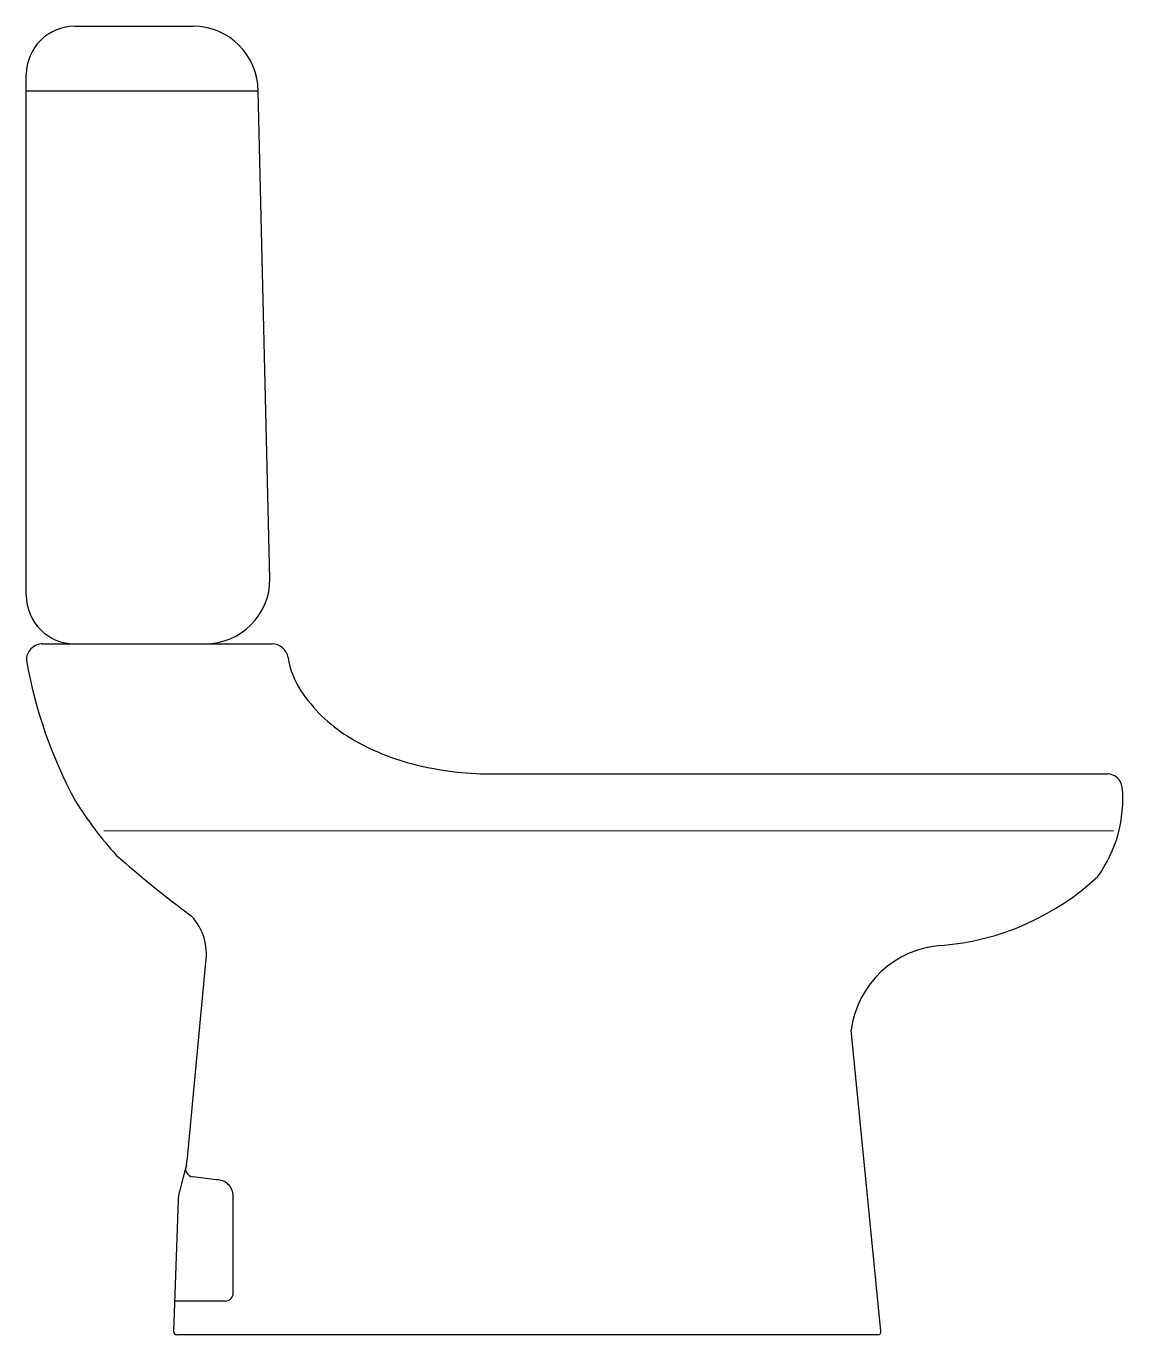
# Model space of a CAD drawing. Header units: millimetres. Extents: x 303.522 to 304.197, y 223.308 to 224.113.
import ezdxf

# ---------------------------------------------------------------- set-up
doc = ezdxf.new("R2010")
doc.units = ezdxf.units.MM

msp = doc.modelspace()

# ---------------------------------------------------------------- linework, layer by layer
for p, q in [((303.55219, 224.11318), (303.62483, 224.11318)), ((303.52219, 223.76322), (303.52219, 224.08318)), ((303.66483, 224.07318), (303.52219, 224.07318)), ((303.67219, 223.77322), (303.66483, 224.07318)), ((303.53232, 223.73322), (303.67343, 223.73322)), ((303.80455, 223.65322), (304.18744, 223.65322)), ((304.19108, 223.61805), (303.57002, 223.61822)), ((303.62267, 223.43016), (303.63269, 223.53728)), ((304.04805, 223.3104), (304.02973, 223.49556)), ((303.62042, 223.41161), (303.61648, 223.3963)), ((303.63922, 223.40357), (303.62464, 223.4054)), ((303.64955, 223.33393), (303.64955, 223.39358)), ((303.61571, 223.39096), (303.61284, 223.31029)), ((303.64455, 223.32893), (303.6135, 223.32893)), ((304.04605, 223.30822), (303.61484, 223.30822))]:
    msp.add_line(p, q)
for centre, radius, start, end in [((303.55219, 224.08318), 0.03, 90, 180), ((303.62483, 224.07318), 0.04, 0, 90), ((303.63219, 223.77322), 0.04, 270, 0), ((303.55219, 223.76322), 0.03, 180, 270), ((303.53232, 223.72322), 0.01, 90, 181.45774), ((303.67343, 223.72322), 0.01, 8.79827, 90), ((303.80696, 223.77377), 0.28914, 190.1199, 208.36921), ((303.73365, 223.73254), 0.05094, 188.79827, 213.57455), ((303.77011, 223.75674), 0.0947, 213.57455, 238.03408), ((303.79415, 223.79528), 0.14012, 238.03408, 255.50702), ((303.80993, 223.85632), 0.20317, 255.50702, 268.48034), ((304.18713, 223.64372), 0.00951, 8.75724, 88.10764), ((304.11515, 223.63783), 0.08171, 324.21842, 5.14961), ((303.75473, 223.76365), 0.2389, 212.18779, 222.14279), ((304.02749, 224.1096), 0.67727, 228.37291, 233.42846), ((304.07243, 223.70728), 0.16006, 274.63168, 312.92033), ((303.59929, 223.54255), 0.03381, 351.04055, 43.15742), ((304.08918, 223.48792), 0.05994, 93.65906, 172.67282), ((303.39349, 223.446), 0.22973, 351.62718, 356.04787), ((303.62526, 223.41036), 0.005, 154.05714, 262.86154), ((303.63955, 223.39358), 0.01, 0, 91.84637), ((303.64069, 223.39007), 0.025, 165.56086, 177.96415), ((303.64455, 223.33393), 0.005, 270, 0), ((303.61484, 223.31022), 0.002, 177.96415, 270), ((304.04605, 223.31022), 0.002, 270, 4.9812)]:
    msp.add_arc(centre, radius, start, end)

doc.saveas('drawing.dxf')
